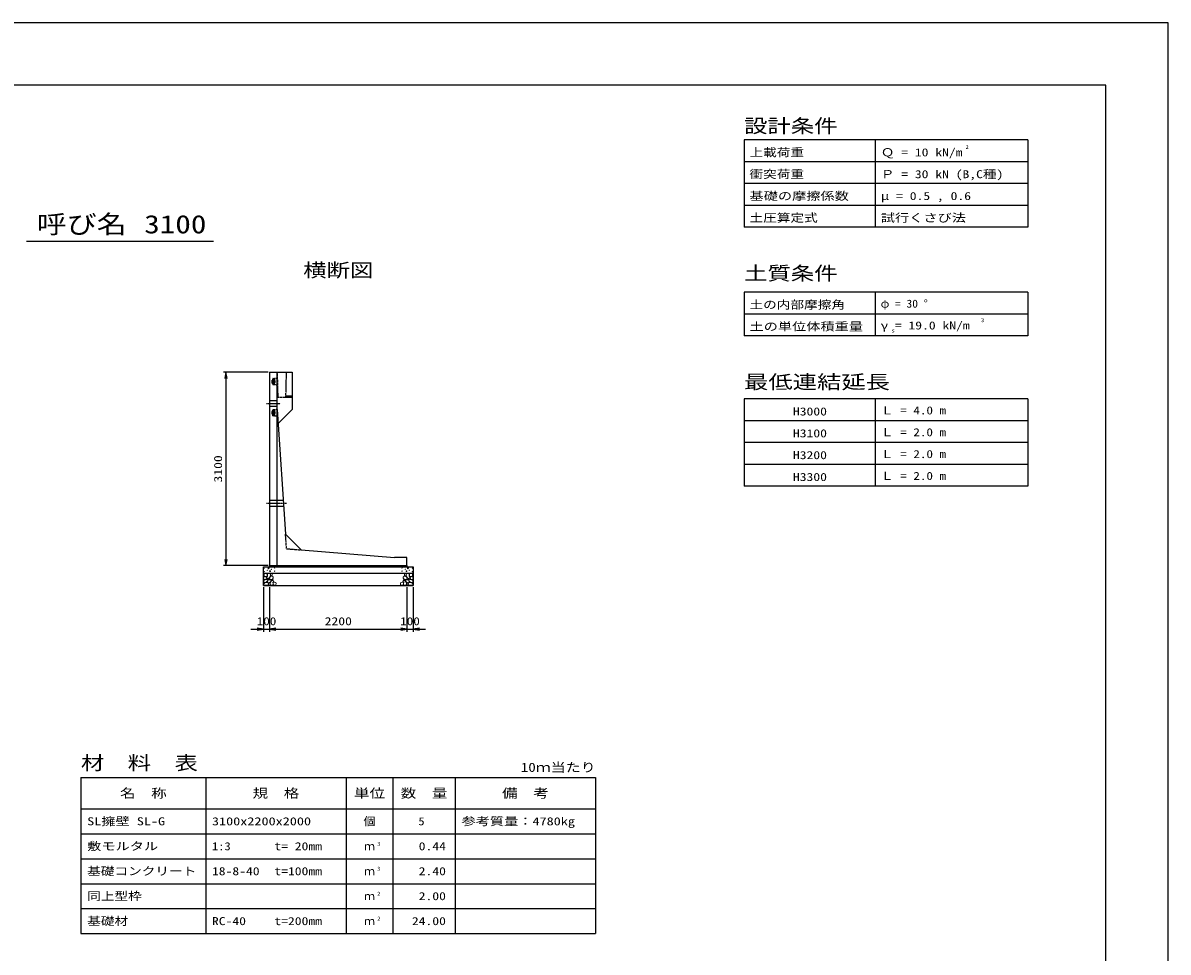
# Model space of a CAD drawing. Units: millimetres at full size. Extents: x 0 to 42050, y 0 to 29700.
# Drawn here: x 23695 to 42050, y 14803 to 29700 of the extents above; entities that cross this region are included whole.
import ezdxf
from ezdxf.enums import TextEntityAlignment as Align

# ---------------------------------------------------------------- set-up
doc = ezdxf.new("R2010")
doc.units = ezdxf.units.MM
doc.linetypes.add('CHAIN', pattern=[18.5, 12, -1.5, 3.5, -1.5])
doc.linetypes.add('DASHED_SPACED', pattern=[12, 6, -6])
for name, color, linetype, lineweight in [('D-BMK', 2, 'DASHED_SPACED', 25), ('D-DCR-HCHn', 4, 'Continuous', 9), ('D-MTR-FRAM', 7, 'Continuous', 25), ('D-MTR-LINE', 7, 'Continuous', 25), ('D-STR-DIM', 7, 'Continuous', 25), ('D-STR-STRn', 1, 'Continuous', 25), ('D-TTL', 2, 'Continuous', 25), ('D-TTL-FRAM', 2, 'Continuous', 25), ('D-TTL-LINE', 7, 'Continuous', 25), ('D-TTL-TXT', 7, 'Continuous', 25)]:
    doc.layers.add(name, color=color, linetype=linetype, lineweight=lineweight)
doc.layers.add('D-MTR', color=7, linetype='Continuous')
doc.layers.add('D-MTR-TXT', color=7, linetype='Continuous')
doc.styles.add('ＭＳ ゴシック', font='')
doc.styles.get('ＭＳ ゴシック').set_extended_font_data('MS Gothic')

# ---------------------------------------------------------------- blocks, each defined once
blk = doc.blocks.new('30KN')
at = {"color": 1, "linetype": 'DASHED_SPACED', "lineweight": 25}
for p, q in [((-85, 19.095), (-85, -19.095)), ((-58, 31.14), (-76.155, 29.028)), ((-68, 47.5), (-68, 45.66)), ((-65.5, 41.33), (-60.5, 38.443)), ((-54, 46), (-62.257, 46)), ((-40.306, 45.707), (-41.691, 35.314)), ((0, 53), (-37.704, 48.287)), ((0, -53), (0, 53)), ((-76.155, -29.028), (-58, -31.14)), ((-68, -47.5), (-68, -45.66)), ((-65.5, -41.33), (-60.5, -38.443)), ((-54, -46), (-62.257, -46)), ((-41.691, -35.314), (-40.306, -45.707)), ((-37.704, -48.287), (0, -53))]:
    blk.add_line(p, q, dxfattribs=at)
at = {"color": 1, "linetype": 'Continuous', "lineweight": 25}
for p, q in [((-58, 42), (-58, 21.448)), ((-46, 46), (-54, 46)), ((-42, 42), (-42, 21.448)), ((-58, -42), (-58, -21.448)), ((-46, -46), (-54, -46)), ((-42, -42), (-42, -21.448))]:
    blk.add_line(p, q, dxfattribs=at)
blk.add_circle((-50, 0), 13, dxfattribs=at)
at = {"color": 1, "linetype": 'DASHED_SPACED', "lineweight": 25}
for centre, radius, start, end in [((-75, 19.095), 10, 96.63251, 180), ((-66.5, 47.5), 1.5, 19.47123, 180), ((-63, 45.66), 5, 180, 240), ((-62.257, 49), 3, 199.47122, 270), ((-63, 34.113), 5, 0, 60), ((-37.332, 45.31), 3, 97.12502, 172.40536), ((-75, -19.095), 10, 180, 263.36749), ((-63, -45.66), 5, 120, 180), ((-66.5, -47.5), 1.5, 180, 340.57225), ((-62.257, -49), 3, 90, 160.55052), ((-63, -34.113), 5, 300, 0), ((-37.332, -45.31), 3, 187.59464, 262.87498)]:
    blk.add_arc(centre, radius, start, end, dxfattribs=at)
at = {"color": 1, "linetype": 'Continuous', "lineweight": 25}
for centre, radius, start, end in [((-50, 0), 18, 129.95842, 230.0969), ((-68, 21.448), 10, 310.0894, 0), ((-54, 42), 4, 90, 180), ((-46, 42), 4, 0, 90), ((-44.665, 35.71), 3, 332.67182, 352.40536), ((-32, 21.448), 10, 180, 229.9948), ((-50, 0), 18, 310.0052, 50.12245), ((-68, -21.448), 10, 0, 49.9948), ((-54, -42), 4, 180, 270), ((-46, -42), 4, 270, 0), ((-32, -21.448), 10, 130.0052, 180), ((-44.665, -35.71), 3, 7.59464, 27.32818)]:
    blk.add_arc(centre, radius, start, end, dxfattribs=at)
blk = doc.blocks.new('open_arrow')
at = {"color": 0, "linetype": 'Continuous', "lineweight": -2}
blk.add_lwpolyline([(7.5, 1.25), (0, 0), (7.5, -1.25)], dxfattribs=at)

msp = doc.modelspace()

# ---------------------------------------------------------------- linework, layer by layer
at = {"layer": 'D-BMK', "linetype": 'CHAIN'}
for p, q in [((27600, 23600), (27820, 23600)), ((27600, 22000), (27920.897, 22000))]:
    msp.add_line(p, q, dxfattribs=at)
at = {"layer": 'D-BMK'}
for q in [(27904.46, 21501.026), (28154.46, 21251.026)]:
    msp.add_line((27920, 21270), q, dxfattribs=at)
at = {"layer": 'D-DCR-HCHn'}
for points in [[(27557.281, 20813.808), (27550.346, 20793.005), (27559.592, 20779.136), (27582.707, 20776.824), (27598.488, 20783.599), (27591.952, 20799.939), (27596.575, 20809.185), (27587.33, 20818.431), (27573.461, 20823.053)], [(27601.155, 20737.009), (27618.277, 20762.692), (27616.137, 20769.112), (27592.594, 20775.533), (27571.192, 20773.393), (27556.21, 20760.551), (27554.07, 20745.57), (27556.21, 20730.588), (27573.332, 20726.308)], [(27601.198, 20871.594), (27580.395, 20876.217), (27561.904, 20866.971), (27559.592, 20846.168), (27564.215, 20829.988), (27587.33, 20823.053), (27603.51, 20823.053), (27610.444, 20834.611), (27610.444, 20860.037)], [(27619.69, 20873.906), (27612.756, 20853.102), (27615.067, 20829.988), (27598.887, 20804.562), (27619.69, 20793.005), (27642.805, 20804.562), (27656.673, 20823.053), (27661.296, 20853.102), (27656.673, 20869.283), (27642.805, 20876.217)], [(27624.313, 20793.005), (27612.756, 20783.759), (27617.379, 20776.824), (27633.559, 20776.824), (27640.493, 20779.136), (27645.116, 20788.382), (27638.182, 20795.316)], [(27661.082, 20737.009), (27671.783, 20762.692), (27663.222, 20773.393), (27637.539, 20773.393), (27626.838, 20769.112), (27616.137, 20754.131), (27616.137, 20741.289), (27626.838, 20724.167), (27639.679, 20722.027)], [(27658.985, 20818.431), (27647.427, 20790.693), (27656.673, 20779.136), (27684.411, 20779.136), (27695.968, 20783.759), (27707.525, 20799.939), (27707.525, 20813.808), (27695.968, 20832.299), (27682.099, 20834.611)], [(27697.466, 20685.643), (27703.886, 20704.905), (27701.746, 20726.308), (27716.728, 20749.85), (27697.466, 20760.551), (27676.063, 20749.85), (27663.222, 20732.728), (27658.941, 20704.905), (27663.222, 20689.924), (27676.063, 20683.503)], [(27663.608, 20869.283), (27663.608, 20841.545), (27675.165, 20834.611), (27686.722, 20841.545), (27689.034, 20857.725), (27686.722, 20871.594), (27670.542, 20876.217)], [(27693.185, 20760.551), (27703.886, 20769.112), (27699.606, 20775.533), (27684.624, 20775.533), (27678.204, 20773.393), (27673.923, 20764.832), (27680.344, 20758.411)], [(29802.534, 20685.643), (29796.114, 20704.905), (29798.254, 20726.308), (29783.272, 20749.85), (29802.534, 20760.551), (29823.937, 20749.85), (29836.778, 20732.728), (29841.059, 20704.905), (29836.778, 20689.924), (29823.937, 20683.503)], [(29841.015, 20818.431), (29852.573, 20790.693), (29843.327, 20779.136), (29815.589, 20779.136), (29804.032, 20783.759), (29792.475, 20799.939), (29792.475, 20813.808), (29804.032, 20832.299), (29817.901, 20834.611)], [(29806.815, 20760.551), (29796.114, 20769.112), (29800.394, 20775.533), (29815.376, 20775.533), (29821.796, 20773.393), (29826.077, 20764.832), (29819.656, 20758.411)], [(29836.392, 20869.283), (29836.392, 20841.545), (29824.835, 20834.611), (29813.278, 20841.545), (29810.966, 20857.725), (29813.278, 20871.594), (29829.458, 20876.217)], [(29838.918, 20737.009), (29828.217, 20762.692), (29836.778, 20773.393), (29862.461, 20773.393), (29873.162, 20769.112), (29883.863, 20754.131), (29883.863, 20741.289), (29873.162, 20724.167), (29860.321, 20722.027)], [(29880.31, 20873.906), (29887.244, 20853.102), (29884.933, 20829.988), (29901.113, 20804.562), (29880.31, 20793.005), (29857.195, 20804.562), (29843.327, 20823.053), (29838.704, 20853.102), (29843.327, 20869.283), (29857.195, 20876.217)], [(29875.687, 20793.005), (29887.244, 20783.759), (29882.621, 20776.824), (29866.441, 20776.824), (29859.507, 20779.136), (29854.884, 20788.382), (29861.818, 20795.316)], [(29898.845, 20737.009), (29881.723, 20762.692), (29883.863, 20769.112), (29907.406, 20775.533), (29928.808, 20773.393), (29943.79, 20760.551), (29945.93, 20745.57), (29943.79, 20730.588), (29926.668, 20726.308)], [(29898.802, 20871.594), (29919.605, 20876.217), (29938.096, 20866.971), (29940.408, 20846.168), (29935.785, 20829.988), (29912.67, 20823.053), (29896.49, 20823.053), (29889.556, 20834.611), (29889.556, 20860.037)], [(29942.719, 20813.808), (29949.654, 20793.005), (29940.408, 20779.136), (29917.293, 20776.824), (29901.512, 20783.599), (29908.048, 20799.939), (29903.425, 20809.185), (29912.67, 20818.431), (29926.539, 20823.053)], [(27609.716, 20683.503), (27624.698, 20689.924), (27628.978, 20711.326), (27620.417, 20726.308), (27605.435, 20730.588), (27586.173, 20728.448), (27564.771, 20719.887), (27554.07, 20707.045), (27554.07, 20692.064), (27560.49, 20683.503), (27586.173, 20685.643)], [(27656.801, 20689.924), (27656.801, 20715.606), (27646.1, 20722.027), (27635.399, 20715.606), (27633.259, 20700.625), (27635.399, 20687.783), (27650.381, 20683.503)], [(27714.588, 20687.783), (27733.85, 20683.503), (27750.972, 20692.064), (27753.112, 20711.326), (27748.831, 20726.308), (27727.429, 20732.728), (27712.447, 20732.728), (27706.027, 20722.027), (27706.027, 20698.484)], [(29785.412, 20687.783), (29766.15, 20683.503), (29749.028, 20692.064), (29746.888, 20711.326), (29751.169, 20726.308), (29772.571, 20732.728), (29787.553, 20732.728), (29793.973, 20722.027), (29793.973, 20698.484)], [(29843.199, 20689.924), (29843.199, 20715.606), (29853.9, 20722.027), (29864.601, 20715.606), (29866.741, 20700.625), (29864.601, 20687.783), (29849.619, 20683.503)], [(29890.284, 20683.503), (29875.302, 20689.924), (29871.022, 20711.326), (29879.583, 20726.308), (29894.565, 20730.588), (29913.827, 20728.448), (29935.229, 20719.887), (29945.93, 20707.045), (29945.93, 20692.064), (29939.51, 20683.503), (29913.827, 20685.643)]]:
    msp.add_lwpolyline(points, close=True, dxfattribs=at)
for centre, radius in [((27560.727, 20957.43), 3), ((27612.292, 20925.761), 3), ((27633.336, 20957.43), 7.5), ((27677.708, 20941.639), 3), ((27728.131, 20963.481), 3), ((29771.869, 20963.481), 3), ((29822.292, 20941.639), 3), ((29866.664, 20957.43), 7.5), ((29887.708, 20925.761), 3), ((29939.273, 20957.43), 3), ((27561.869, 20903.919), 3), ((27656.664, 20909.97), 7.5), ((27729.273, 20909.97), 3), ((29770.727, 20909.97), 3), ((29843.336, 20909.97), 7.5), ((29938.131, 20903.919), 3)]:
    msp.add_circle(centre, radius, dxfattribs=at)
at = {"layer": 'D-MTR-FRAM'}
for p, q in [((24625, 17600), (32875, 17600)), ((24625, 17600), (24625, 15100)), ((32875, 17600), (32875, 15100)), ((24625, 15100), (32875, 15100))]:
    msp.add_line(p, q, dxfattribs=at)
at = {"layer": 'D-MTR-LINE'}
for p, q in [((26625, 17600), (26625, 15100)), ((28875, 17600), (28875, 15100)), ((29625, 17600), (29625, 15100)), ((30625, 17600), (30625, 15100)), ((24625, 17100), (32875, 17100)), ((24625, 16700), (32875, 16700)), ((24625, 16300), (32875, 16300)), ((24625, 15900), (32875, 15900)), ((24625, 15500), (32875, 15500))]:
    msp.add_line(p, q, dxfattribs=at)
at = {"layer": 'D-STR-DIM'}
for p, q in [((27625, 24100), (26910, 24100)), ((26950, 24100), (26950, 21000)), ((27625, 21000), (26910, 21000)), ((27550, 20655), (27550, 19940)), ((27650, 20655), (27650, 19940)), ((27650, 20655), (27650, 19940)), ((29850, 20655), (29850, 19940)), ((29850, 20655), (29850, 19940)), ((29950, 20655), (29950, 19940)), ((27350, 19980), (27850, 19980)), ((27650, 19980), (29850, 19980)), ((29650, 19980), (30150, 19980))]:
    msp.add_line(p, q, dxfattribs=at)
at = {"layer": 'D-STR-STRn'}
for p, q in [((27650, 24100), (27650, 21000)), ((27650, 24100), (28010, 24100)), ((27770, 21000), (27770, 24100)), ((28010, 24100), (28010, 23500)), ((27770, 23500), (27904.46, 21501.026)), ((28010, 23500), (27785.126, 23275.126)), ((28154.46, 21251.026), (27904.46, 21501.026)), ((28154.46, 21251.026), (29650, 21130)), ((29850, 21130), (29650, 21130)), ((29850, 21000), (29850, 21130)), ((27550, 20680), (27550, 20980)), ((27550, 20980), (29950, 20980)), ((27650, 21000), (27650, 20980)), ((27650, 21000), (29850, 21000)), ((29850, 21000), (29850, 20980)), ((29950, 20980), (29950, 20680)), ((27550, 20880), (29950, 20880)), ((27550, 20680), (29950, 20680))]:
    msp.add_line(p, q, dxfattribs=at)
at = {"layer": 'D-STR-STRn', "linetype": 'DASHED_SPACED'}
for p, q in [((27770, 24100), (27780, 23700)), ((27910, 23700), (27920, 24100)), ((27780, 23700), (27910, 23700)), ((27910, 23700), (28010, 23700)), ((27910.5, 23720), (28010, 23720)), ((27650, 23646.875), (27770, 23646.875)), ((27650, 23553.125), (27770, 23553.125)), ((27650, 22046.875), (27867.744, 22046.875)), ((27650, 21953.125), (27874.05, 21953.125))]:
    msp.add_line(p, q, dxfattribs=at)
at = {"layer": 'D-TTL'}
for points in [[(0, 0), (42050, 0), (42050, 29700), (0, 29700)], [(1000, 1000), (41050, 1000), (41050, 28700), (1000, 28700)]]:
    msp.add_lwpolyline(points, close=True, dxfattribs=at)
at = {"layer": 'D-TTL-FRAM'}
for p, q in [((39803.125, 27825), (35253.125, 27825)), ((35253.125, 27825), (35253.125, 26425)), ((39803.125, 27825), (39803.125, 26425)), ((39803.125, 26425), (35253.125, 26425)), ((39803.125, 25382.548), (35253.125, 25382.548)), ((35253.125, 25382.548), (35253.125, 24682.548)), ((39803.125, 25382.548), (39803.125, 24682.548)), ((39803.125, 24682.548), (35253.125, 24682.548)), ((39803.125, 23671.021), (35253.125, 23671.021)), ((35253.125, 23671.021), (35253.125, 22271.021)), ((39803.125, 23671.021), (39803.125, 22271.021)), ((39803.125, 22271.021), (35253.125, 22271.021))]:
    msp.add_line(p, q, dxfattribs=at)
at = {"layer": 'D-TTL-LINE'}
for p, q in [((37353.125, 27825), (37353.125, 26425)), ((39803.125, 27475), (35253.125, 27475)), ((39803.125, 27125), (35253.125, 27125)), ((39803.125, 26775), (35253.125, 26775)), ((37353.125, 25382.548), (37353.125, 24682.548)), ((39803.125, 25032.548), (35253.125, 25032.548)), ((37353.125, 23671.021), (37353.125, 22271.021)), ((39803.125, 23321.021), (35253.125, 23321.021)), ((39803.125, 22971.021), (35253.125, 22971.021)), ((39803.125, 22621.021), (35253.125, 22621.021))]:
    msp.add_line(p, q, dxfattribs=at)
at = {"layer": 'D-TTL-TXT'}
msp.add_line((23750, 26200), (26750, 26200), dxfattribs=at)

# ---------------------------------------------------------------- block references
at = {"layer": 'D-STR-DIM', "xscale": 13.3, "yscale": 13.3}
for p, rotation in [((26950, 24100), 270), ((26950, 21000), 90), ((27550, 19980), 180), ((29850, 19980), 180), ((29850, 19980), 180)]:
    msp.add_blockref('open_arrow', p, dxfattribs=dict(at, rotation=rotation))
for p in [(27650, 19980), (27650, 19980), (29950, 19980)]:
    msp.add_blockref('open_arrow', p, dxfattribs=at)
at = {"layer": 'D-STR-STRn'}
for p in [(27770, 23950), (27770, 23450)]:
    msp.add_blockref('30KN', p, dxfattribs=at)

# ---------------------------------------------------------------- texts
at = {"layer": 'D-MTR', "style": 'ＭＳ ゴシック', "width": 1.25}
msp.add_text('材\u3000料\u3000表', height=219.9, dxfattribs=at).set_placement((24625, 17660), align=Align.BOTTOM_LEFT)
at = {"layer": 'D-MTR', "style": 'ＭＳ ゴシック', "width": 1.2}
msp.add_text('10ｍ当たり', height=146.6, dxfattribs=at).set_placement((32875, 17648.333), align=Align.BOTTOM_RIGHT)
at = {"layer": 'D-MTR-TXT', "style": 'ＭＳ ゴシック'}
for s, height, width, p in [('名\u3000称', 146.6, 1.25, (25625, 17350)), ('規\u3000格', 146.6, 1.25, (27750, 17350)), ('単位', 146.6, 1.25, (29250, 17350)), ('数\u3000量', 146.6, 1.25, (30125, 17350)), ('備\u3000考', 146.6, 1.25, (31750, 17350)), ('個', 128.3, 1.1, (29250, 16900))]:
    msp.add_text(s, height=height, dxfattribs=dict(at, width=width)).set_placement(p, align=Align.MIDDLE_CENTER)
for s, width, p in [('SL擁壁 SL-G', 1.3, (24725, 16900)), ('3100x2200x2000', 1.3, (26725, 16900)), ('参考質量：4780kg', 1.3, (30725, 16900)), ('敷モルタル', 1.3, (24725, 16500)), ('1:3', 1.15, (26725, 16500)), ('t= 20mm', 1.25, (27725, 16500)), ('基礎コンクリート', 1.25, (24725, 16100)), ('18-8-40', 1.25, (26725, 16100)), ('t=100mm', 1.25, (27725, 16100)), ('同上型枠', 1.25, (24725, 15700)), ('基礎材', 1.25, (24725, 15300)), ('RC-40', 1.25, (26725, 15300)), ('t=200mm', 1.25, (27725, 15300))]:
    msp.add_text(s, height=128.3, dxfattribs=dict(at, width=width)).set_placement(p, align=Align.MIDDLE_LEFT)
for s, width, p in [('5', 1.15, (30133.883, 16900)), ('0.44', 1.25, (30475, 16500)), ('2.40', 1.25, (30475, 16100)), ('2.00', 1.25, (30475, 15700)), ('24.00', 1.25, (30475, 15300))]:
    msp.add_text(s, height=128.3, dxfattribs=dict(at, width=width)).set_placement(p, align=Align.MIDDLE_RIGHT)
for p in [(29250, 16500), (29250, 16100), (29250, 15700), (29250, 15300)]:
    msp.add_text('ｍ', height=128.3, dxfattribs=at).set_placement(p, align=Align.MIDDLE_CENTER)
at = {"layer": 'D-MTR-TXT', "style": 'ＭＳ ゴシック', "width": 1.15}
for s, p in [('3', (29375, 16488.333)), ('3', (29375, 16088.333)), ('2', (29375, 15688.333)), ('2', (29375, 15288.333))]:
    msp.add_text(s, height=64.15, dxfattribs=at).set_placement(p, align=Align.BOTTOM_LEFT)
at = {"layer": 'D-STR-DIM', "style": 'ＭＳ ゴシック', "width": 1.25}
msp.add_text('3100', height=128.3, rotation=90, dxfattribs=at).set_placement((26822.5, 22550), align=Align.MIDDLE_CENTER)
at = {"layer": 'D-STR-DIM', "style": 'ＭＳ ゴシック'}
for s, width, p in [('100', 1.2, (27600, 20107.5)), ('2200', 1.25, (28750, 20107.5)), ('100', 1.2, (29900, 20107.5))]:
    msp.add_text(s, height=128.3, dxfattribs=dict(at, width=width)).set_placement(p, align=Align.MIDDLE_CENTER)
at = {"layer": 'D-TTL-TXT', "style": 'ＭＳ ゴシック'}
for s, height, width, p in [('設計条件', 219.9, 1.25, (35253.125, 27872.5)), ('2', 64.15, 1.15, (38803.833, 27661.042)), ('上載荷重', 128.3, 1.25, (35340.625, 27521.667)), ('Ｑ = 10 kN/m', 128.3, 1.25, (37444.939, 27521.667)), ('衝突荷重', 128.3, 1.25, (35340.625, 27171.667)), ('Ｐ = 30 kN (B,C種)', 128.3, 1.25, (37444.939, 27171.667)), ('基礎の摩擦係数', 128.3, 1.3, (35340.625, 26821.667)), ('μ = 0.5 , 0.6', 128.3, 1.25, (37444.939, 26821.667)), ('土圧算定式', 128.3, 1.25, (35340.625, 26471.667)), ('試行くさび法', 128.3, 1.3, (37444.939, 26471.667)), ('土質条件', 219.9, 1.25, (35253.125, 25510)), ('土の内部摩擦角', 128.3, 1.25, (35340.625, 25079.215)), ('φ = 30 °', 128.3, 1.05, (37443.015, 25096.29)), ('3', 64.15, 1.15, (39050.939, 24882.466)), ('土の単位体積重量', 128.3, 1.3, (35340.625, 24729.215)), ('γ = 19.0 kN/m', 128.3, 1.25, (37443.015, 24746.29)), ('s', 64.15, 1.15, (37617.662, 24717.204)), ('最低連結延長', 219.9, 1.3, (35253.125, 23767.548)), ('H3000', 128.3, 1.25, (36036.694, 23367.688)), ('Ｌ = 4.0 m', 128.3, 1.2, (37443.015, 23384.763)), ('H3100', 128.3, 1.25, (36036.694, 23017.688)), ('Ｌ = 2.0 m', 128.3, 1.2, (37443.015, 23034.763)), ('H3200', 128.3, 1.25, (36036.694, 22667.688)), ('Ｌ = 2.0 m', 128.3, 1.2, (37443.015, 22684.763)), ('H3300', 128.3, 1.25, (36036.694, 22317.688)), ('Ｌ = 2.0 m', 128.3, 1.2, (37443.015, 22334.763))]:
    msp.add_text(s, height=height, dxfattribs=dict(at, width=width)).set_placement(p, align=Align.BOTTOM_LEFT)
for s, height, width, p in [('呼び名', 293.3, 1.2, (24637.5, 26237.5)), ('3100', 293.3, 1.25, (26137.5, 26237.5)), ('横断図', 219.9, 1.25, (28750, 25560))]:
    msp.add_text(s, height=height, dxfattribs=dict(at, width=width)).set_placement(p, align=Align.BOTTOM_CENTER)

doc.saveas('drawing.dxf')
